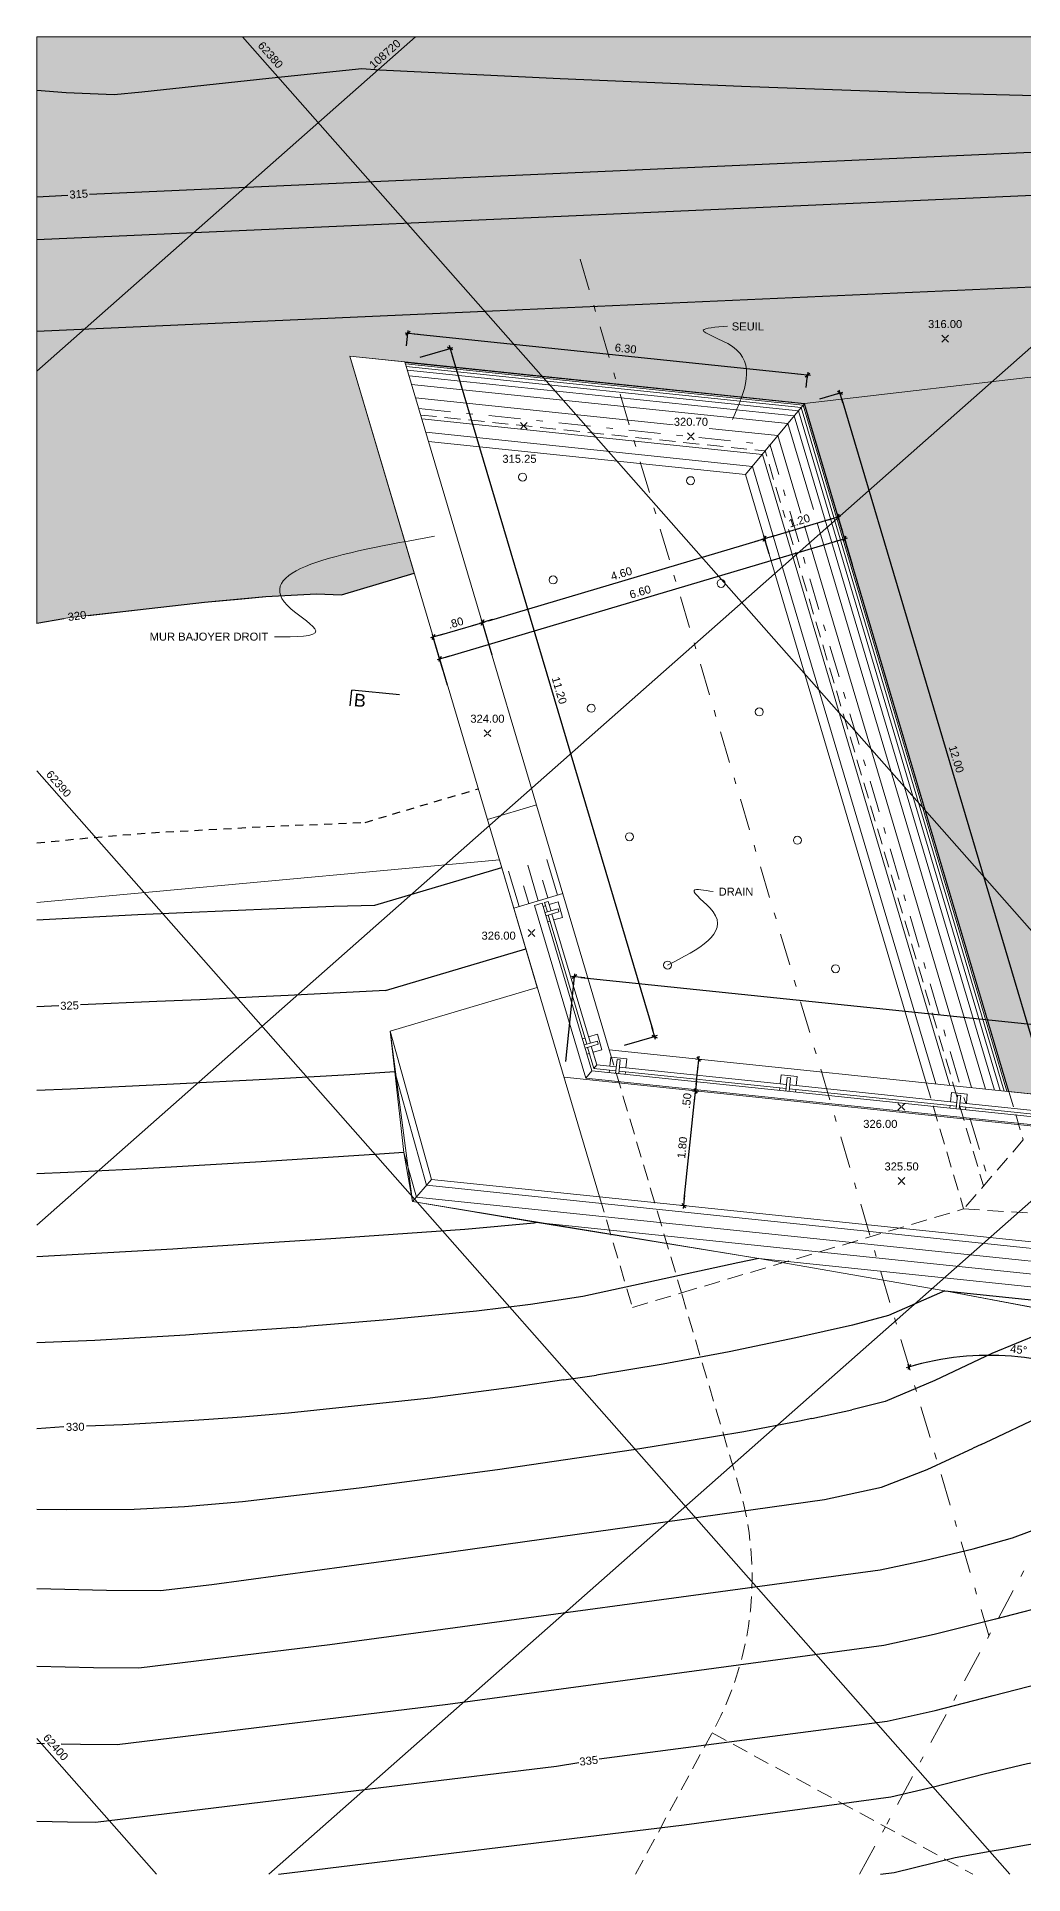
# Model space of a CAD drawing. Header units: millimetres. Extents: x 62300 to 62587, y 108404 to 108915.
# Drawn here: x 62492.78 to 62508.19, y 108886.24 to 108914.94 of the extents above; entities that cross this region are included whole.
import ezdxf
from ezdxf.enums import TextEntityAlignment as Align

# ---------------------------------------------------------------- set-up
doc = ezdxf.new("R2010")
doc.units = ezdxf.units.MM
for name, pattern in [('TRATTEGGIATA', [0.75, 0.5, -0.25]), ('TRATTEGGIATA2', [0.375, 0.25, -0.125]), ('TRATTOPUNTO2', [0.5, 0.25, -0.125, 0, -0.125])]:
    doc.linetypes.add(name, pattern=pattern)
for name, color, linetype in [('colore lago', 131, 'Continuous'), ('coordinate', 2, 'Continuous'), ('curve livello 1m', 2, 'Continuous'), ('curve livello 5m', 7, 'Continuous'), ('curve livello di scavo 1 m', 2, 'Continuous'), ('curve livello di scavo 5m', 7, 'Continuous'), ('LIN010CO', 2, 'Continuous'), ('LIN018CO', 6, 'Continuous'), ('LIN025CO', 7, 'Continuous'), ('LIN035CO', 1, 'Continuous'), ('LIN07CO', 4, 'Continuous'), ('progetto', 2, 'TRATTEGGIATA2'), ('sezioni', 7, 'Continuous'), ('TEXT035', 1, 'Continuous'), ('TEXT050', 3, 'Continuous')]:
    doc.layers.add(name, color=color, linetype=linetype)
doc.layers.add('Colori bordi', color=5, linetype='Continuous', plot=False)
doc.styles.add('ARIAL', font='arial.ttf')
doc.dimstyles.new('50', dxfattribs={"dimscale": 0.5, "dimtxt": 0.25, "dimasz": 0.2, "dimexe": 0, "dimexo": 0.5, "dimgap": 0.1, "dimtad": 1, "dimzin": 4, "dimdsep": 46, "dimtxsty": 'ARIAL', "dimblk1": 'LINE', "dimblk2": 'LINE', "dimsah": 1, "dimcen": 2.5, "dimclrd": 256, "dimclre": 256, "dimclrt": 1, "dimadec": 0, "dimazin": 0, "dimtfac": 1, "dimtmove": 2, "dimatfit": 3, "dimldrblk": 'LINE', "dimfxl": 1, "dimtvp": 1, "dimtolj": 1, "dimtzin": 0, "dimarcsym": 0})

# ---------------------------------------------------------------- blocks, each defined once
blk = doc.blocks.new('quote')
at = {"layer": 'LIN018CO'}
for p, q in [((0.0007025840397716365, 0.0007025840397716365), (-0.0007025840397716365, -0.0007025840397716365)), ((0.0007025840397716365, -0.0007025840397716365), (-0.0007025840397716365, 0.0007025840397716365))]:
    blk.add_line(p, q, dxfattribs=at)
at = {"layer": 'LIN035CO'}
for p, q in [((-0.01327856087883106, 0.01327856087883106), (-0.1060660171779944, 0.1060660171779944)), ((0.1060660171779659, 0.1060660171779944), (0.01327856087883106, 0.01327856087883106)), ((-0.01327856087883106, -0.01327856087883106), (-0.1060660171779944, -0.1060660171779944)), ((0.1060660171779659, -0.1060660171779944), (0.01327856087883106, -0.01327856087883106))]:
    blk.add_line(p, q, dxfattribs=at)
at = {"layer": 'TEXT035', "style": 'ARIAL'}
blk.add_attdef('VALORE', text='', height=0.25, dxfattribs=at).set_placement((0, 0.3298607042895583), align=Align.CENTER)
blk = doc.blocks.new('LINE')
for p, q in [((-1.60001823273501, 0), (0.4500000000000171, 0)), ((0, 0.4500000000000171), (0, -0.4500000000000171))]:
    blk.add_line(p, q)
at = {"color": 3}
blk.add_line((-0.3181980515162763, -0.3181980515163474), (0.3181980515338978, 0.3181980515339689), dxfattribs=at)
blk = doc.blocks.new('*D10')
at = {"layer": 'Defpoints', "color": 0, "transparency": 16777216}
for p in [(62501.0164504584, 108898.6843697514), (62503.07088215173, 108898.4702135496), (62501.57139398754, 108896.8167686711)]:
    blk.add_point(p, dxfattribs=at)
at = {"layer": 'LIN018CO', "lineweight": -2, "transparency": 16777216}
blk.add_line((62502.89462731968, 108896.7793752267), (62503.06051422044, 108898.3707524718), dxfattribs=at)
at = {"layer": 'LIN018CO', "lineweight": -2, "transparency": 16777216, "xscale": 0.1, "yscale": 0.1, "zscale": 0.1}
for p, rotation in [((62503.07088215173, 108898.4702135496), 84.04891853179275), ((62502.88425938837, 108896.6799141489), 264.0489185317928)]:
    blk.add_blockref('LINE', p, dxfattribs=dict(at, rotation=rotation))
at = {"layer": 'LIN018CO', "color": 1, "lineweight": 0, "transparency": 16777216, "insert": (62502.86436255657, 108897.586864797), "char_height": 0.125, "attachment_point": 5, "rotation": 84.04891853179275, "style": 'ARIAL'}
blk.add_mtext('\\A1;1.80', dxfattribs=at)
blk = doc.blocks.new('*D11')
at = {"layer": 'Defpoints', "color": 0, "transparency": 16777216}
for p in [(62500.86229947809, 108899.2031478293), (62503.12272180821, 108898.9675189387), (62501.0164504584, 108898.6843697514)]:
    blk.add_point(p, dxfattribs=at)
at = {"layer": 'LIN018CO', "lineweight": -2, "transparency": 16777216}
blk.add_line((62503.08125008301, 108898.5696746274), (62503.11235387691, 108898.8680578609), dxfattribs=at)
at = {"layer": 'LIN018CO', "lineweight": -2, "transparency": 16777216, "xscale": 0.1, "yscale": 0.1, "zscale": 0.1}
for p, rotation in [((62503.12272180821, 108898.9675189387), 84.04891853179275), ((62503.07088215172, 108898.4702135496), 264.0489185317928)]:
    blk.add_blockref('LINE', p, dxfattribs=dict(at, rotation=rotation))
at = {"layer": 'LIN018CO', "color": 1, "lineweight": 0, "transparency": 16777216, "insert": (62502.93467630697, 108898.3178955277), "char_height": 0.125, "attachment_point": 5, "rotation": 84.04891853179275, "style": 'ARIAL'}
blk.add_mtext('\\A1;.50', dxfattribs=at)
blk = doc.blocks.new('*D13')
at = {"layer": 'Defpoints', "color": 0, "transparency": 16777216}
for p in [(62498.53052247276, 108909.8591402183), (62502.4299448073, 108899.3232713566), (62501.72354663699, 108899.1133704855)]:
    blk.add_point(p, dxfattribs=at)
at = {"layer": 'LIN018CO', "lineweight": -2, "transparency": 16777216}
for p, q in [((62498.77016669679, 108909.9303486861), (62499.23692064302, 108910.0690410894)), ((62499.26540403014, 108909.9731833997), (62502.40146142017, 108899.4191290463)), ((62501.96319086102, 108899.1845789534), (62502.4299448073, 108899.3232713566))]:
    blk.add_line(p, q, dxfattribs=at)
at = {"layer": 'LIN018CO', "lineweight": -2, "transparency": 16777216, "xscale": 0.1, "yscale": 0.1, "zscale": 0.1}
for p, rotation in [((62499.23692064302, 108910.0690410894), 106.5489185320752), ((62502.4299448073, 108899.3232713566), 286.5489185320752)]:
    blk.add_blockref('LINE', p, dxfattribs=dict(at, rotation=rotation))
at = {"layer": 'LIN018CO', "color": 1, "lineweight": 0, "transparency": 16777216, "insert": (62500.94253950366, 108904.7285764766), "char_height": 0.125, "attachment_point": 5, "rotation": 286.5489185320752, "style": 'ARIAL'}
blk.add_mtext('\\A1;11.20', dxfattribs=at)
blk = doc.blocks.new('SEZ5')
at = {"layer": 'LIN07CO'}
for p in [(-1.5, -0.4999999999999929), (0, 0)]:
    blk.add_line(p, (-1.5, 7.105427357601002e-15), dxfattribs=at)
at = {"layer": 'TEXT050', "style": 'ARIAL'}
blk.add_attdef('NOME_SEZIONE', text='', height=0.4, dxfattribs=at).set_placement((-1.216700473905817, -0.2937478274830667), align=Align.MIDDLE)
blk = doc.blocks.new('*D14')
at = {"layer": 'Defpoints', "color": 0, "transparency": 16777216}
for p in [(62501.0164504584, 108898.6843697514), (62516.11353331319, 108898.6983899148), (62515.94980296453, 108897.1277007888)]:
    blk.add_point(p, dxfattribs=at)
at = {"layer": 'LIN018CO', "lineweight": -2, "transparency": 16777216}
for p, q in [((62501.04237028665, 108898.9330224459), (62501.18018080705, 108900.2550588774)), ((62501.27964188487, 108900.2446909461), (62516.01407223537, 108898.7087578461)), ((62515.97572279278, 108897.3763534833), (62516.11353331319, 108898.6983899148))]:
    blk.add_line(p, q, dxfattribs=at)
at = {"layer": 'LIN018CO', "lineweight": -2, "transparency": 16777216, "xscale": 0.1, "yscale": 0.1, "zscale": 0.1}
for p, rotation in [((62501.18018080705, 108900.2550588774), 174.0489185317927), ((62516.11353331319, 108898.6983899148), 354.0489185317927)]:
    blk.add_blockref('LINE', p, dxfattribs=dict(at, rotation=rotation))
at = {"layer": 'LIN018CO', "color": 1, "lineweight": 0, "transparency": 16777216, "insert": (62508.65865800784, 108899.5899326096), "char_height": 0.125, "attachment_point": 5, "rotation": 354.0489185317927, "style": 'ARIAL'}
blk.add_mtext('\\A1;15.00', dxfattribs=at)
blk = doc.blocks.new('*D21')
at = {"layer": 'Defpoints', "color": 0, "transparency": 16777216}
for p in [(62519.56504272218, 108911.943997648), (62501.26714782519, 108911.4626509307), (62508.6736229225, 108894.221977659), (62507.655258203, 108889.9641718662), (62506.03735795336, 108886.978293695)]:
    blk.add_point(p, dxfattribs=at)
at = {"layer": 'LIN018CO', "lineweight": -2, "transparency": 16777216}
blk.add_arc((62507.655258203, 108889.9641718662), 4.377896397923278, 62.85769836530871, 105.2401386981924, dxfattribs=at)
at = {"layer": 'LIN018CO', "lineweight": -2, "transparency": 16777216, "xscale": 0.1, "yscale": 0.1, "zscale": 0.1}
for p, rotation in [((62506.40828502402, 108894.1607222069), 195.8945286149871), ((62509.74092421567, 108893.8133242605), 332.203308448514)]:
    blk.add_blockref('LINE', p, dxfattribs=dict(at, rotation=rotation))
at = {"layer": 'LIN018CO', "color": 1, "lineweight": 0, "transparency": 16777216, "insert": (62508.12092992057, 108894.4314286032), "char_height": 0.125, "attachment_point": 5, "rotation": 354.0489185317466, "style": 'ARIAL'}
blk.add_mtext('\\A1;45°', dxfattribs=at)
blk = doc.blocks.new('*D22')
at = {"layer": 'Defpoints', "color": 0, "transparency": 16777216}
for p in [(62504.77456437473, 108909.208254476), (62508.74686671373, 108897.8707599434), (62508.19237331802, 108897.7059964266)]:
    blk.add_point(p, dxfattribs=at)
at = {"layer": 'LIN018CO', "lineweight": -2, "transparency": 16777216}
for p, q in [((62505.01420859876, 108909.2794629439), (62505.32905777045, 108909.3730179928)), ((62505.35754115757, 108909.2771603032), (62508.7183833266, 108897.966617633)), ((62508.43201754204, 108897.7772048944), (62508.74686671373, 108897.8707599434))]:
    blk.add_line(p, q, dxfattribs=at)
at = {"layer": 'LIN018CO', "lineweight": -2, "transparency": 16777216, "xscale": 0.1, "yscale": 0.1, "zscale": 0.1}
for p, rotation in [((62505.32905777045, 108909.3730179928), 106.5489185317398), ((62508.74686671373, 108897.8707599434), 286.5489185317398)]:
    blk.add_blockref('LINE', p, dxfattribs=dict(at, rotation=rotation))
at = {"layer": 'LIN018CO', "color": 1, "lineweight": 0, "transparency": 16777216, "insert": (62507.14706902066, 108903.6543092217), "char_height": 0.125, "attachment_point": 5, "rotation": 286.5489185317398, "style": 'ARIAL'}
blk.add_mtext('\\A1;12.00', dxfattribs=at)
blk = doc.blocks.new('*D23')
at = {"layer": 'Defpoints', "color": 0, "transparency": 16777216}
for p in [(62498.53052249327, 108909.8591402161), (62504.82104253622, 108909.6541262613), (62504.77456437474, 108909.2082544761)]:
    blk.add_point(p, dxfattribs=at)
at = {"layer": 'LIN018CO', "lineweight": -2, "transparency": 16777216}
for p, q in [((62498.55644232151, 108910.1077929107), (62498.57700065475, 108910.3050120013)), ((62498.67646173257, 108910.29464407), (62504.72158145841, 108909.6644941926)), ((62504.80048420298, 108909.4569071706), (62504.82104253622, 108909.6541262613))]:
    blk.add_line(p, q, dxfattribs=at)
at = {"layer": 'LIN018CO', "lineweight": -2, "transparency": 16777216, "xscale": 0.1, "yscale": 0.1, "zscale": 0.1}
for p, rotation in [((62498.57700065475, 108910.3050120013), 174.0489185323718), ((62504.82104253622, 108909.6541262613), 354.0489185323718)]:
    blk.add_blockref('LINE', p, dxfattribs=dict(at, rotation=rotation))
at = {"layer": 'LIN018CO', "color": 1, "lineweight": 0, "transparency": 16777216, "insert": (62501.97945703615, 108910.0665133846), "char_height": 0.125, "attachment_point": 5, "rotation": 354.0489185323718, "style": 'ARIAL'}
blk.add_mtext('\\A1;6.30', dxfattribs=at)
blk = doc.blocks.new('*D24')
at = {"layer": 'Defpoints', "color": 0, "transparency": 16777216}
for p in [(62505.40184306418, 108907.0972174127), (62505.59376709132, 108906.4513183228), (62499.2671595769, 108904.5714147725)]:
    blk.add_point(p, dxfattribs=at)
at = {"layer": 'LIN018CO', "lineweight": -2, "transparency": 16777216}
for p, q in [((62499.17109323938, 108905.2457972496), (62505.30598537456, 108907.0687340256)), ((62505.5225586235, 108906.6909625468), (62505.40184306418, 108907.0972174127)), ((62499.19595110908, 108904.8110589966), (62499.07523554976, 108905.2173138625))]:
    blk.add_line(p, q, dxfattribs=at)
at = {"layer": 'LIN018CO', "lineweight": -2, "transparency": 16777216, "xscale": 0.1, "yscale": 0.1, "zscale": 0.1}
for p, rotation in [((62505.40184306418, 108907.0972174127), 16.54891853129737), ((62499.07523554976, 108905.2173138625), 196.5489185312974)]:
    blk.add_blockref('LINE', p, dxfattribs=dict(at, rotation=rotation))
at = {"layer": 'LIN018CO', "color": 1, "lineweight": 0, "transparency": 16777216, "insert": (62502.20611905332, 108906.2663724161), "char_height": 0.125, "attachment_point": 5, "rotation": 16.54891853129737, "style": 'ARIAL'}
blk.add_mtext('\\A1;6.60', dxfattribs=at)
blk = doc.blocks.new('*D25')
at = {"layer": 'Defpoints', "color": 0, "transparency": 16777216}
for p in [(62499.74031439287, 108905.7877192927), (62499.96281262597, 108905.0389260935), (62499.19595110907, 108904.8110589966)]:
    blk.add_point(p, dxfattribs=at)
at = {"layer": 'LIN018CO', "lineweight": -2, "transparency": 16777216}
for p, q in [((62499.06931056558, 108905.5883355829), (62499.64445670324, 108905.7592359056)), ((62499.89160415816, 108905.2785703175), (62499.74031439287, 108905.7877192927)), ((62499.12474264126, 108905.0507032206), (62498.97345287597, 108905.5598521958))]:
    blk.add_line(p, q, dxfattribs=at)
at = {"layer": 'LIN018CO', "lineweight": -2, "transparency": 16777216, "xscale": 0.1, "yscale": 0.1, "zscale": 0.1}
for p, rotation in [((62498.97345287597, 108905.5598521958), 196.5489185302096), ((62499.74031439287, 108905.7877192927), 16.54891853020959)]:
    blk.add_blockref('LINE', p, dxfattribs=dict(at, rotation=rotation))
at = {"layer": 'LIN018CO', "color": 1, "lineweight": 0, "transparency": 16777216, "insert": (62499.32446338078, 108905.7828925228), "char_height": 0.125, "attachment_point": 5, "rotation": 16.548918530209594, "style": 'ARIAL'}
blk.add_mtext('\\A1;.80', dxfattribs=at)
blk = doc.blocks.new('*D26')
at = {"layer": 'Defpoints', "color": 0, "transparency": 16777216}
for p in [(62504.14976811502, 108907.0979551006), (62504.14976811504, 108907.0979551006), (62499.96281262598, 108905.0389260935)]:
    blk.add_point(p, dxfattribs=at)
at = {"layer": 'LIN018CO', "lineweight": -2, "transparency": 16777216}
for p, q in [((62499.83617208245, 108905.81620268), (62504.05391042542, 108907.0694717134)), ((62504.22097658283, 108906.8583108766), (62504.14976811504, 108907.0979551006)), ((62499.89160415817, 108905.2785703176), (62499.74031439283, 108905.7877192929))]:
    blk.add_line(p, q, dxfattribs=at)
at = {"layer": 'LIN018CO', "lineweight": -2, "transparency": 16777216, "xscale": 0.1, "yscale": 0.1, "zscale": 0.1}
for p, rotation in [((62504.14976811504, 108907.0979551006), 16.54891853052017), ((62499.74031439283, 108905.7877192929), 196.5489185305202)]:
    blk.add_blockref('LINE', p, dxfattribs=dict(at, rotation=rotation))
at = {"layer": 'LIN018CO', "color": 1, "lineweight": 0, "transparency": 16777216, "insert": (62501.91262100029, 108906.5519439753), "char_height": 0.125, "attachment_point": 5, "rotation": 16.54891853052017, "style": 'ARIAL'}
blk.add_mtext('\\A1;4.60', dxfattribs=at)
blk = doc.blocks.new('*D27')
at = {"layer": 'Defpoints', "color": 0, "transparency": 16777216}
for p in [(62505.30006039033, 108907.4397557461), (62505.30006039033, 108907.4397557461), (62504.14976811502, 108907.0979551006)]:
    blk.add_point(p, dxfattribs=at)
at = {"layer": 'LIN018CO', "lineweight": -2, "transparency": 16777216}
for p, q in [((62504.24562580464, 108907.1264384878), (62505.20420270071, 108907.411272359)), ((62505.37126885814, 108907.2001115221), (62505.30006039033, 108907.4397557461)), ((62504.22097658283, 108906.8583108766), (62504.14976811502, 108907.0979551006))]:
    blk.add_line(p, q, dxfattribs=at)
at = {"layer": 'LIN018CO', "lineweight": -2, "transparency": 16777216, "xscale": 0.1, "yscale": 0.1, "zscale": 0.1}
for p, rotation in [((62505.30006039033, 108907.4397557461), 16.54891853052017), ((62504.14976811502, 108907.0979551006), 196.5489185305202)]:
    blk.add_blockref('LINE', p, dxfattribs=dict(at, rotation=rotation))
at = {"layer": 'LIN018CO', "color": 1, "lineweight": 0, "transparency": 16777216, "insert": (62504.69249399904, 108907.3779622019), "char_height": 0.125, "attachment_point": 5, "rotation": 16.54891853052017, "style": 'ARIAL'}
blk.add_mtext('\\A1;1.20', dxfattribs=at)

msp = doc.modelspace()

# ---------------------------------------------------------------- hatches: boundary and pattern name
at = {"layer": 'colore lago', "lineweight": 0}
msp.add_hatch(color=256, dxfattribs=at).paths.add_polyline_path([(62492.7765629259, 108914.9370525193), (62529.67900377193, 108914.9370525193), (62528.43431617875, 108908.5830054736), (62525.77824014729, 108908.4094851405), (62523.98096335779, 108908.2940083132), (62521.62440830525, 108907.6003366763), (62522.77974969105, 108909.7325528784), (62515.67446063011, 108910.4732159643), (62509.1023471337, 108898.3442047772), (62507.96759147573, 108898.4624929454), (62504.7745673115, 108909.2082626782), (62497.66927825059, 108909.9489257642), (62498.67634368682, 108906.5597584021), (62497.53882914114, 108906.2178698875), (62497.14898512868, 108906.2357535418), (62496.35650910358, 108906.1939759204), (62495.39805889136, 108906.1046759184), (62494.35052727765, 108905.9885740518), (62493.29080704803, 108905.8663908367), (62492.77656292587, 108905.770775802)])

# ---------------------------------------------------------------- linework, layer by layer
at = {"layer": 'Colori bordi', "linetype": 'Continuous', "lineweight": 0, "flags": 128}
msp.add_lwpolyline([(62492.7765629259, 108914.9370525193), (62529.67900377193, 108914.9370525193), (62528.43431617875, 108908.5830054736), (62525.7782401473, 108908.4094851405), (62525.77824014729, 108908.4094851405), (62523.98096335779, 108908.2940083132), (62521.62440830525, 108907.6003366763), (62522.77974969105, 108909.7325528784), (62515.67446063011, 108910.4732159643), (62509.1023471337, 108898.3442047772), (62507.96759147573, 108898.4624929454), (62504.7745673115, 108909.2082626782), (62497.66927825059, 108909.9489257642), (62498.67634368682, 108906.5597584021), (62497.53882914114, 108906.2178698875), (62497.14898512868, 108906.2357535418), (62496.35650910358, 108906.1939759204), (62495.39805889136, 108906.1046759184), (62494.35052727765, 108905.9885740518), (62493.29080704803, 108905.8663908367), (62492.77656292587, 108905.770775802)], close=True, dxfattribs=at)
at = {"layer": 'coordinate', "linetype": 'Continuous', "lineweight": 0}
for p, q in [((62513.8083070731, 108914.9370525193), (62492.77656292589, 108896.3749548201)), ((62498.69606918534, 108914.9370525193), (62492.77656292588, 108909.7126425631)), ((62521.32264380654, 108886.2370525193), (62495.99273297085, 108914.9370525193)), ((62517.90829402423, 108905.2179119505), (62496.40207281367, 108886.2370525194)), ((62507.98495606356, 108886.2370525193), (62492.77656292589, 108903.4688890577)), ((62494.64726832054, 108886.2370525193), (62492.77656292588, 108888.3566511699))]:
    msp.add_line(p, q, dxfattribs=at)
at = {"layer": 'curve livello 1m', "color": 152, "linetype": 'TRATTEGGIATA2', "ltscale": 0.5}
msp.add_line((62497.90708064601, 108902.6659608328), (62499.67705906694, 108903.1918965274), dxfattribs=at)
at = {"layer": 'curve livello 1m'}
for p, q in [((62498.05997052283, 108901.3740108794), (62500.04221084662, 108901.9630185923)), ((62496.7863038094, 108894.7770702423), (62496.98931748815, 108894.7936537127)), ((62504.88648167319, 108893.3544032018), (62505.51163633179, 108893.4893752019)), ((62507.53313018869, 108892.9468510501), (62507.40995779785, 108892.890269612)), ((62507.67628509786, 108886.5953935705), (62507.89659036829, 108886.6353167173))]:
    msp.add_line(p, q, dxfattribs=at)
at = {"layer": 'curve livello 1m', "flags": 128}
for points in [[(62508.38131465403, 108914.012740053), (62506.35392084823, 108914.0658511127), (62503.78700633855, 108914.1574270745), (62500.95559767958, 108914.2776562281), (62498.13472142592, 108914.4167268635), (62498.13472142592, 108914.4167268635), (62497.85437199171, 108914.4366270206), (62496.40533144448, 108914.284127009), (62494.41819382549, 108914.0698685306), (62494.41819382549, 108914.0698685306), (62493.98399541926, 108914.0304871273), (62493.23391009543, 108914.0604732285), (62492.77656292588, 108914.0959292758)], [(62492.77656292589, 108901.1416796679), (62494.35819373847, 108901.2282141309), (62496.52597696327, 108901.3188069919), (62497.42144337593, 108901.3562290291), (62498.05998633995, 108901.3740044875)], [(62498.37128624064, 108898.7703233495), (62497.66677497909, 108898.7253305879), (62496.45832627259, 108898.6556324372), (62496.45832627259, 108898.6556324372), (62494.81127669961, 108898.5711834885), (62493.3030420038, 108898.5011296223), (62492.77656292588, 108898.479431932)], [(62498.51549737759, 108897.5094733211), (62498.13081436773, 108897.481970677), (62496.28406951019, 108897.3640305451), (62494.96769362089, 108897.2881076163), (62494.33196189172, 108897.2514413304), (62494.33196189172, 108897.2514413304), (62493.26327418903, 108897.1971661815), (62492.77656292589, 108897.1754554733)], [(62500.59268751012, 108896.4160808909), (62500.55091183102, 108896.4083089754), (62500.55091183102, 108896.4083089754), (62499.46520781027, 108896.3095595073), (62497.45162967749, 108896.1656001399), (62495.1207850295, 108896.016743559), (62494.90136404142, 108896.0027305024), (62492.77656292588, 108895.8801810656)], [(62504.06051466398, 108895.8535071192), (62503.7299134145, 108895.784624918), (62501.30841509681, 108895.261819134), (62500.49331086499, 108895.1366968128), (62499.65050389928, 108895.0301835375), (62499.65050389928, 108895.0301835375), (62498.25338170106, 108894.8969106539), (62496.98931748815, 108894.7936537127)], [(62496.78630380941, 108894.7770702423), (62496.68081003972, 108894.7684528288), (62495.29515477927, 108894.6704412845), (62495.10195224993, 108894.6567754913), (62493.68597166627, 108894.5738440702), (62492.77656292588, 108894.5384220874)], [(62509.35791748931, 108894.8991326983), (62509.35326247713, 108894.8984390275), (62508.45934498173, 108894.6851721287), (62508.45934498173, 108894.6851721287), (62507.70213916543, 108894.3714274056), (62506.80842838692, 108893.947119985), (62506.03180881404, 108893.6224484261), (62506.03180881404, 108893.6224484261), (62505.51163633179, 108893.489375202)], [(62507.53313018869, 108892.9468510501), (62507.6891876345, 108893.0213575092), (62508.41407191336, 108893.3674387911), (62509.2446586364, 108893.7478045148), (62509.93557595339, 108894.0139180838), (62510.35318271924, 108894.0949532381), (62511.03667609801, 108894.0633069355), (62511.90574048822, 108893.8736055414), (62512.95642579631, 108893.5773953151), (62513.8662573322, 108893.3070584282), (62514.04723292567, 108893.2532854201), (62515.0366627796, 108892.97988502), (62515.78321626145, 108892.8358032786), (62516.42749182395, 108892.8571577489), (62517.48873013025, 108892.9450320391), (62518.64628789222, 108893.0442804071), (62519.5795218217, 108893.0997571109), (62520.07772995076, 108893.0930253234)], [(62504.88648167319, 108893.3544032018), (62504.69487832006, 108893.3130356979), (62503.82656218242, 108893.146331765), (62503.82656218242, 108893.146331765), (62502.93922490404, 108893.0018767409), (62502.10104009187, 108892.8654235453), (62499.97563884254, 108892.5551969773), (62497.81751751264, 108892.2669498096), (62495.99383518039, 108892.0519797911), (62495.99383518039, 108892.0519797911), (62495.08776005472, 108891.9749495932), (62494.29932777189, 108891.9321222098), (62494.29932777189, 108891.9321222098), (62493.24062728563, 108891.9264759037), (62492.77656292589, 108891.9332425471)], [(62492.77656292588, 108890.6993857185), (62493.86496730844, 108890.6739379184), (62494.71185398831, 108890.6671050188), (62495.51350600481, 108890.7648409646), (62498.73259840806, 108891.2009714271), (62505.08563572521, 108892.0885880804), (62505.9774393523, 108892.2811300661), (62506.69114786685, 108892.5600714293), (62507.40995779787, 108892.890269612)], [(62492.77656292589, 108889.4884390728), (62493.66282620734, 108889.4677174998), (62494.37218630649, 108889.4619941999), (62497.3581262806, 108889.8260345334), (62505.95800722483, 108890.991167305), (62506.64346954631, 108891.1365200709), (62507.40917841266, 108891.3216051472), (62508.025421164, 108891.490897011), (62509.00367966539, 108891.8541144366), (62510.12653591912, 108892.3040781156), (62510.35579231501, 108892.3821089225)], [(62508.76575953088, 108890.4835382227), (62507.75614296363, 108890.2223347187), (62506.80261043627, 108889.9833973092), (62506.01247057081, 108889.809826062), (62506.01247057081, 108889.809826062), (62499.2027465564, 108888.8872281021), (62494.03251862468, 108888.256883381), (62493.46068510428, 108888.261497081), (62493.15971353267, 108888.2685340468)], [(62496.55525544072, 108886.2370525193), (62502.89198710799, 108887.0096152397), (62506.12139726277, 108887.4471435763), (62506.79210676418, 108887.6028162013), (62507.58381679895, 108887.8067459149), (62508.26092775974, 108887.9643051016), (62509.3581944637, 108888.1596906503), (62510.47688720492, 108888.336737792), (62511.50667190805, 108888.4800876169), (62512.33721449775, 108888.5743812151), (62512.85818089871, 108888.604259677), (62513.70229613171, 108888.4506572081), (62514.59538227038, 108888.2817966793), (62514.94333085028, 108888.2932826868), (62515.72204448401, 108888.3325895787), (62516.77456061992, 108888.3913146181), (62517.94391670629, 108888.461055068), (62521.91967202767, 108888.7383297261)], [(62492.89896298982, 108888.2746306115), (62492.77656292588, 108888.2774924268)], [(62507.89659036829, 108886.6353167173), (62508.21388394492, 108886.692815832), (62509.33610015566, 108886.8794083033), (62510.43989510508, 108887.0482485471), (62511.46912877485, 108887.1915216661), (62512.36766114661, 108887.3014127629), (62513.079352202, 108887.3701069401), (62513.54806192267, 108887.3897893003), (62514.37763337133, 108887.2358024911), (62514.91565206043, 108887.2600577904), (62515.9766699644, 108887.3214043354), (62521.91967202766, 108887.7358774938)], [(62505.96365734432, 108886.2370525193), (62506.17586060875, 108886.2658023333), (62507.12938649122, 108886.4962860308), (62507.67628509786, 108886.5953935705)]]:
    msp.add_lwpolyline(points, dxfattribs=at)
at = {"layer": 'curve livello 1m', "color": 152, "linetype": 'TRATTEGGIATA2', "ltscale": 0.5, "flags": 128}
msp.add_lwpolyline([(62492.77656292589, 108902.347023957), (62493.62845760535, 108902.428652076), (62494.50438619575, 108902.5007245709), (62496.28657142932, 108902.5982318026), (62496.36961137252, 108902.6017020878), (62497.90709646314, 108902.665954441)], dxfattribs=at)
at = {"layer": 'curve livello 5m'}
for p, q in [((62497.53881038727, 108906.2178680772), (62498.67632493294, 108906.5597565919)), ((62493.19996933112, 108905.8442632047), (62492.77656292587, 108905.770775802)), ((62498.2242522848, 108900.0412888389), (62500.41941603892, 108900.6935762298)), ((62501.01172630514, 108893.9593956146), (62501.52211160411, 108894.0338921737)), ((62493.20184679719, 108893.2249477001), (62492.77656292589, 108893.1921828497))]:
    msp.add_line(p, q, dxfattribs=at)
at = {"layer": 'curve livello 5m', "flags": 128}
for points in [[(62493.60337658855, 108912.4761081473), (62527.12165430745, 108913.9713054898), (62527.12165430745, 108913.9713054898), (62527.1272752562, 108913.8452990316)], [(62492.77656292588, 108912.4392252978), (62493.26275444843, 108912.4609135325)], [(62493.58202020781, 108905.8999509404), (62494.35054015806, 108905.9885594578), (62495.39807177178, 108906.1046613243), (62495.98363644398, 108906.1592191153), (62496.35652198398, 108906.1939613263), (62497.14899800911, 108906.2357389477), (62497.53882620443, 108906.2178616853)], [(62498.2242522848, 108900.0412888389), (62496.70302753108, 108899.9630633929), (62496.24492789519, 108899.9395066842), (62495.32385929648, 108899.8967252679), (62494.65123173201, 108899.8670366407), (62493.46015345844, 108899.8144644883)], [(62493.11956035074, 108899.7994312926), (62492.77656292589, 108899.7842919745)], [(62506.967141007, 108895.3494335325), (62506.0861782758, 108894.9637667862), (62505.523325755, 108894.8142875069), (62504.63930092424, 108894.6141055035), (62503.5990423602, 108894.3988313072), (62502.56748863962, 108894.2040754495), (62502.56748863962, 108894.2040754495), (62501.52211160411, 108894.0338921737)], [(62506.96714100702, 108895.3494335325), (62518.16467689267, 108894.1821901714), (62518.82327465033, 108895.4404153292)], [(62501.01172630514, 108893.9593956146), (62500.23447485379, 108893.8459468951), (62498.92701522143, 108893.6713174474), (62496.71244297838, 108893.4385570357), (62495.98035389056, 108893.3787552637), (62495.46437948892, 108893.3422588498), (62495.00114016589, 108893.3094925458), (62494.12294351619, 108893.2580581568), (62493.5518538064, 108893.2358138909)], [(62501.56409486924, 108888.0405702389), (62506.06693391679, 108888.6284848191), (62506.81687486414, 108888.797182366), (62507.72410461077, 108889.0287550556), (62508.63413278826, 108889.2611524652), (62509.39246902824, 108889.4323241723), (62509.39246902824, 108889.4323241723), (62510.50798843928, 108889.6233687444), (62511.536073938, 108889.7664820338), (62512.16829987475, 108889.8187300537), (62512.16829987475, 108889.8187300537), (62512.9599977204, 108889.6954359111), (62513.95516081293, 108889.4717337999), (62514.81313116945, 108889.3277908674), (62514.81313116945, 108889.3277908674), (62515.08162076436, 108889.3341108993), (62515.67699134504, 108889.3611512275), (62516.52843690763, 108889.405121367), (62517.56515144827, 108889.4622308324), (62518.71632896307, 108889.5286891387), (62519.91116344817, 108889.6007058006), (62519.91116344817, 108889.6007058006), (62521.91967202765, 108889.7407819584)], [(62492.77656292589, 108887.0665457809), (62493.25854400118, 108887.0552766623), (62493.69285094286, 108887.0517725621), (62500.89725716293, 108887.9247483734), (62501.24786115981, 108887.9825527643)]]:
    msp.add_lwpolyline(points, dxfattribs=at)
at = {"layer": 'curve livello di scavo 1 m', "linetype": 'Continuous', "lineweight": 0}
msp.add_line((62498.29776802218, 108899.4058168174), (62500.59888963401, 108900.0895776921), dxfattribs=at)
at = {"layer": 'curve livello di scavo 1 m', "linetype": 'Continuous', "lineweight": 0, "flags": 128}
for points in [[(62498.37128624064, 108898.7703233495), (62498.8657976199, 108896.9982611469), (62517.70766235399, 108895.0341646041), (62520.31241167658, 108900.0104359155)], [(62498.29776926272, 108899.4058060942), (62498.94383111542, 108897.0906686924), (62501.57139398753, 108896.8167686711)], [(62498.5154973776, 108897.5094733211), (62498.70973062885, 108896.8134460557), (62517.82191598863, 108894.8211709959), (62519.90213164843, 108898.7953413391)], [(62500.59268751011, 108896.4160808909), (62517.93616962331, 108894.6081773878), (62519.54493569933, 108897.6816618115)], [(62504.06051466398, 108895.8535071192), (62518.05042325799, 108894.3951837796), (62519.18633670814, 108896.5653018271)]]:
    msp.add_lwpolyline(points, dxfattribs=at)
at = {"layer": 'curve livello di scavo 5m', "linetype": 'Continuous', "lineweight": 0, "flags": 128}
msp.add_lwpolyline([(62501.57139398753, 108896.8167686711), (62515.02161390869, 108895.4147030677)], dxfattribs=at)
at = {"layer": 'LIN010CO', "linetype": 'TRATTOPUNTO2', "lineweight": 0, "ltscale": 2}
for p, q in [((62519.56504272218, 108911.943997648), (62506.03735795337, 108886.978293695)), ((62501.2671478252, 108911.4626509307), (62507.655258203, 108889.9641718662))]:
    msp.add_line(p, q, dxfattribs=at)
at = {"layer": 'LIN010CO', "linetype": 'Continuous', "lineweight": 0}
for p, q in [((62498.53273598113, 108909.8516909006), (62504.76904853778, 108909.2016108735)), ((62498.53951860266, 108909.8288647379), (62504.75214693786, 108909.1812535799)), ((62498.55134656453, 108909.7890590402), (62504.72267286529, 108909.1457532513)), ((62498.56922785247, 108909.7288815429), (62504.67811452257, 108909.0920845293)), ((62498.59529734702, 108909.6411475418), (62504.61315200557, 108909.0138398044)), ((62498.63517399244, 108909.5069471013), (62504.51378347922, 108908.8941544326)), ((62498.69769842458, 108909.2965280391), (62502.72333734751, 108908.8768910443)), ((62504.67811452257, 108909.0920845293), (62507.83243330704, 108898.4765734721)), ((62504.72267286529, 108909.1457532513), (62507.89487293764, 108898.4700646969)), ((62504.75214693786, 108909.1812535799), (62507.93617497211, 108898.4657593278)), ((62504.76904853778, 108909.2016108735), (62507.95985919356, 108898.4632904587)), ((62498.79496926565, 108908.9691737799), (62504.11558998399, 108908.4145464693)), ((62498.85749369787, 108908.7587547174), (62503.95978548681, 108908.2268862527)), ((62503.28431479783, 108908.8184141426), (62504.35797898222, 108908.7064942163)), ((62504.51378347922, 108908.8941544326), (62504.91210069788, 108907.5536618801)), ((62504.61315200557, 108909.0138398044), (62507.7414012954, 108898.4860627484)), ((62504.35797898222, 108908.7064942163), (62504.71717824073, 108907.4976488328)), ((62503.9597854868, 108908.2268862527), (62506.82583842584, 108898.5815020211)), ((62504.11558998399, 108908.4145464693), (62507.04416735523, 108898.5587431752)), ((62504.97344526907, 108907.3472135093), (62507.60215612366, 108898.5005778171)), ((62504.77609769669, 108907.2993619193), (62506.05833273649, 108902.9841416853)), ((62506.05833273649, 108902.9841416853), (62507.38382719456, 108898.5233366629)), ((62500.67201759648, 108901.4038051066), (62500.55698836892, 108901.369625042)), ((62501.35818045068, 108898.6733016885), (62500.55698836892, 108901.369625042)), ((62501.45037128922, 108898.7843418256), (62500.67201759649, 108901.4038051065)), ((62500.68719638053, 108901.3527225873), (62500.72789543806, 108901.3648160043)), ((62500.77023126777, 108901.4329885558), (62500.71271665402, 108901.4158985235)), ((62500.75637882522, 108901.2689583146), (62500.71271665401, 108901.4158985235)), ((62500.92268560284, 108901.3183751152), (62500.71567976767, 108901.2568648976)), ((62500.81389343896, 108901.2860483469), (62500.77023126778, 108901.4329885558)), ((62500.78541005182, 108901.3819060365), (62500.92263845096, 108901.4226824169)), ((62500.99384691876, 108901.1830381929), (62500.92263845097, 108901.4226824169)), ((62500.93692729641, 108901.2704462704), (62500.92268560286, 108901.3183751152)), ((62500.93692729641, 108901.2704462704), (62500.72992146124, 108901.2089360528)), ((62500.75840484834, 108901.1130783632), (62500.79910390589, 108901.1251717802)), ((62501.37052127394, 108899.2021298161), (62500.77062051879, 108901.2210294698)), ((62501.42803588785, 108899.2192198484), (62500.82813513252, 108901.2381195021)), ((62500.85661851965, 108901.1422618125), (62500.99384691875, 108901.1830381928)), ((62501.30133882937, 108899.2858940888), (62501.3420378869, 108899.2979875058)), ((62501.39955250066, 108899.315077538), (62501.53678089978, 108899.3558539184)), ((62501.60798936761, 108899.1162096944), (62501.53678089979, 108899.3558539184)), ((62501.53682805168, 108899.2515466167), (62501.3298222165, 108899.1900363991)), ((62501.55106974525, 108899.2036177719), (62501.34406391007, 108899.1421075543)), ((62501.37254729719, 108899.0462498647), (62501.41324635474, 108899.0583432817)), ((62501.48298978368, 108898.8236294835), (62501.38476296751, 108899.1542009713)), ((62501.52908520318, 108898.879149552), (62501.44227758143, 108899.1712910036)), ((62501.4707609685, 108899.075433314), (62501.60798936759, 108899.1162096944)), ((62501.55106974525, 108899.2036177719), (62501.5368280517, 108899.2515466167)), ((62501.73274747177, 108898.8579195748), (62501.74759004329, 108899.0003065292)), ((62501.99624273787, 108898.974386701), (62501.74759004329, 108899.0003065293)), ((62501.45037128923, 108898.7843418256), (62501.3581804507, 108898.6733016884)), ((62515.5458292635, 108897.3150159028), (62501.45037128922, 108898.7843418256)), ((62501.52908520317, 108898.879149552), (62501.48298978368, 108898.8236294835)), ((62501.82598779082, 108898.7878749969), (62501.48298978368, 108898.8236294835)), ((62501.83220854961, 108898.8475516435), (62501.52908520318, 108898.879149552)), ((62501.72212471836, 108898.7560139516), (62501.72652671298, 108898.7982429281)), ((62501.84397546871, 108898.9604334157), (62501.82158579621, 108898.7456460203)), ((62501.89370600763, 108898.95524945), (62501.84397546869, 108898.9604334157)), ((62501.89370600763, 108898.95524945), (62501.87131633513, 108898.7404620546)), ((62504.48664747515, 108898.5105249274), (62501.87571832973, 108898.7826910312)), ((62504.49286823396, 108898.5702015742), (62501.8819390885, 108898.8423676779)), ((62501.97077741294, 108898.7300941233), (62501.97517940756, 108898.7723230999)), ((62501.98140016633, 108898.8319997466), (62501.99624273786, 108898.974386701)), ((62504.39340715617, 108898.5805695058), (62504.40824972769, 108898.7229564602)), ((62504.65690242227, 108898.697036632), (62504.40824972769, 108898.7229564603)), ((62515.61313706716, 108897.1873494537), (62501.35818045068, 108898.6733016885)), ((62504.38278440276, 108898.4786638826), (62504.38718639738, 108898.5208928591)), ((62504.50463515311, 108898.6830833467), (62504.48224548061, 108898.4682959513)), ((62504.55436569203, 108898.677899381), (62504.50463515309, 108898.6830833467)), ((62504.55436569203, 108898.677899381), (62504.53197601953, 108898.4631119856)), ((62507.14730715955, 108898.2331748583), (62504.53637801413, 108898.5053409622)), ((62507.15352791834, 108898.2928515052), (62504.54259877289, 108898.5650176089)), ((62504.63143709734, 108898.4527440543), (62504.63583909195, 108898.4949730309)), ((62504.64205985072, 108898.5546496776), (62504.65690242226, 108898.697036632)), ((62507.05406684056, 108898.3032194368), (62507.06890941209, 108898.4456063912)), ((62507.31756210666, 108898.419686563), (62507.06890941209, 108898.4456063913)), ((62507.30271953512, 108898.2772996086), (62507.31756210665, 108898.419686563)), ((62507.04344408716, 108898.2013138136), (62507.04784608178, 108898.2435427902)), ((62507.1652948375, 108898.4057332777), (62507.14290516501, 108898.1909458823)), ((62507.21502537642, 108898.400549312), (62507.16529483749, 108898.4057332777)), ((62507.21502537642, 108898.400549312), (62507.19263570393, 108898.1857619166)), ((62509.80796684396, 108897.9558247894), (62507.19703769853, 108898.2279908932)), ((62509.81418760277, 108898.0155014362), (62507.20325845729, 108898.2876675399)), ((62507.29209678174, 108898.1753939853), (62507.29649877635, 108898.2176229619))]:
    msp.add_line(p, q, dxfattribs=at)
at = {"layer": 'LIN010CO', "lineweight": 0}
for p, q in [((62500.31498700367, 108901.3533089477), (62500.150587961, 108901.9065757462)), ((62500.61424420124, 108901.4422309595), (62500.44984515855, 108901.995497758)), ((62500.91350139878, 108901.5311529713), (62500.74910235612, 108902.0844197698)), ((62500.46461560246, 108901.3977699536), (62500.38241608115, 108901.6744033528)), ((62500.76387279999, 108901.4866919654), (62500.68167327868, 108901.7633253646))]:
    msp.add_line(p, q, dxfattribs=at)
at = {"layer": 'LIN010CO', "linetype": 'TRATTEGGIATA', "lineweight": 0, "ltscale": 0.5, "flags": 128}
for points in [[(62498.77716404114, 108909.029095294), (62504.15995878437, 108908.4679868952), (62504.46944095281, 108907.4264588806)], [(62504.5252782012, 108907.2385447957), (62507.57137438718, 108896.9872449256)]]:
    msp.add_lwpolyline(points, dxfattribs=at)
at = {"layer": 'LIN010CO', "linetype": 'TRATTOPUNTO2', "lineweight": 0, "ltscale": 2, "flags": 128}
msp.add_lwpolyline([(62505.63571588546, 108886.2370525193), (62506.03735795334, 108886.978293695)], dxfattribs=at)
at = {"layer": 'LIN010CO', "lineweight": 0}
for centre in [(62500.36950429541, 108908.0587732697), (62502.99404517086, 108908.003217215), (62500.84634294645, 108906.4540255196), (62503.47088382192, 108906.3984694648), (62501.44239340376, 108904.4480836182), (62504.06693427922, 108904.3925275634), (62502.03844386108, 108902.4421417169), (62504.66298473653, 108902.3865856621), (62502.63449431843, 108900.4361998155), (62505.25903519389, 108900.3806437607)]:
    msp.add_circle(centre, 0.0625, dxfattribs=at)
at = {"layer": 'LIN018CO', "linetype": 'Continuous', "lineweight": 0}
msp.add_line((62498.88915648001, 108905.8434562393), (62498.88831563212, 108905.8464698661), dxfattribs=at)
at = {"layer": 'LIN018CO', "lineweight": 0}
msp.add_line((62498.65072777337, 108896.7435746625), (62498.94383111542, 108897.0906686924), dxfattribs=at)
at = {"layer": 'LIN018CO', "flags": 128}
for points in [[(62492.77656292586, 108911.7685590089), (62526.48217788187, 108913.2721131692), (62526.54836955416, 108912.2419085899)], [(62504.82127711455, 108910.8744325747), (62509.74214151783, 108911.0939445508)], [(62499.90041271125, 108910.6549205986), (62504.82127711455, 108910.8744325747)], [(62494.97954830797, 108910.4354086224), (62499.90041271125, 108910.6549205986)], [(62492.77656292587, 108910.3371369297), (62494.97954830797, 108910.4354086224)]]:
    msp.add_lwpolyline(points, dxfattribs=at)
at = {"layer": 'LIN018CO', "lineweight": 0, "flags": 128}
msp.add_lwpolyline([(62498.29776802218, 108899.4058168174), (62498.37128624064, 108898.7703233495), (62498.5154973776, 108897.5094733211), (62498.65072777337, 108896.7435746625), (62500.59268751011, 108896.4160808909), (62504.06051466398, 108895.8535071192), (62506.967141007, 108895.3494335325), (62509.3532624771, 108894.8984390275), (62510.50064423376, 108894.5645653023), (62515.49162297185, 108894.2597485448), (62516.20433397424, 108894.20504309), (62518.31392367526, 108893.9042661726), (62518.82327465032, 108895.4404153292), (62519.18633670812, 108896.5653018271), (62519.54493569931, 108897.6816618115), (62519.90213164843, 108898.7953413391), (62520.31241167658, 108900.0104359155), (62520.56373477382, 108900.7062136061)], dxfattribs=at)
at = {"layer": 'LIN018CO', "lineweight": 0}
for points in [[(62503.57045561818, 108910.415810083), (62503.19262677784, 108910.3541430686), (62503.64756340274, 108910.0997661658), (62503.64756340273, 108908.9589247603)], [(62496.49156952809, 108905.5667455595), (62497.13608098091, 108905.6598989643), (62496.74782102004, 108906.001461058), (62498.99196341042, 108907.1348263894)], [(62503.34450762562, 108901.5858557917), (62503.04857111201, 108901.6043514935), (62503.34450762562, 108901.2714267534), (62502.6344943184, 108900.4361998154)]]:
    msp.add_spline(points, degree=3, dxfattribs=at)
at = {"layer": 'LIN025CO', "linetype": 'Continuous', "lineweight": 0}
for p, q in [((62515.67445769337, 108910.4732077621), (62504.77456437474, 108909.2082544761)), ((62497.66927531386, 108909.948917562), (62500.55399751747, 108900.240703985)), ((62497.66927531386, 108909.948917562), (62498.53052249327, 108909.8591402161)), ((62498.53052247274, 108909.8591402183), (62501.72354663697, 108899.1133704855)), ((62498.53052247263, 108909.8591402186), (62504.77456437475, 108909.2082544761)), ((62504.77456437475, 108909.2082544761), (62503.85265598918, 108908.0978531048)), ((62504.77456437474, 108909.2082544761), (62507.96758853894, 108898.4624847433)), ((62498.90048482541, 108908.6140728316), (62503.85265598918, 108908.0978531048)), ((62503.85265598918, 108908.0978531048), (62506.67571780067, 108898.5971507589)), ((62500.55399751745, 108900.240703985), (62501.57139398753, 108896.8167686711)), ((62501.72354663697, 108899.1133704855), (62515.34638609894, 108897.6933108328)), ((62501.0164504584, 108898.6843697514), (62515.94980296453, 108897.1277007888))]:
    msp.add_line(p, q, dxfattribs=at)
at = {"layer": 'LIN025CO', "linetype": 'Continuous', "lineweight": 0, "flags": 128}
msp.add_lwpolyline([(62492.7765629259, 108911.7685590089), (62526.48217788187, 108913.2721131692), (62526.84477552638, 108907.6286577179), (62524.51619288733, 108907.4790439596), (62524.28080109874, 108910.8415961395), (62515.77877101486, 108910.4623340277), (62522.77974675426, 108909.7325446763), (62518.49593460184, 108901.8266548056), (62520.56373543188, 108900.7062154282), (62518.31396761907, 108893.9043939073), (62516.71526514657, 108894.1321947491), (62516.1941422321, 108894.107430349), (62515.4916329581, 108894.2597475038), (62510.67964555449, 108894.6366632878), (62509.35788294364, 108894.8991362993), (62506.96711643897, 108895.3494360935), (62504.06048367351, 108895.8535103497), (62498.65072777331, 108896.7435746625), (62498.29776926264, 108899.4058060942), (62500.59890545111, 108900.0895713002), (62500.00671816464, 108902.0825121273), (62492.7765629259, 108901.4146551661)], dxfattribs=at)
at = {"layer": 'LIN025CO', "linetype": 'TRATTOPUNTO2', "lineweight": 0, "ltscale": 2, "flags": 128}
msp.add_lwpolyline([(62498.74633384509, 108909.1328509095), (62504.23678448318, 108908.5605203428), (62505.90747866395, 108902.9379838264), (62507.64899925351, 108897.0770888632)], dxfattribs=at)
at = {"layer": 'progetto', "lineweight": 0}
for p, q in [((62501.72354663697, 108899.1133704855), (62502.85142119978, 108895.3176333675)), ((62506.67571780064, 108898.5971507589), (62507.26087492192, 108896.6278691753)), ((62507.96758853897, 108898.4624847433), (62508.19237331799, 108897.7059964267)), ((62508.19237331803, 108897.7059964267), (62507.26087492192, 108896.6278691753)), ((62501.57139398753, 108896.8167686711), (62502.08455968284, 108895.0897662705)), ((62502.85142119975, 108895.3176333675), (62507.26087492192, 108896.6278691753)), ((62507.26087492192, 108896.6278691753), (62509.46501980817, 108896.4946761069)), ((62502.08455968284, 108895.0897662706), (62502.85142119975, 108895.3176333675)), ((62503.32934746226, 108888.4456311409), (62507.40533836284, 108886.2370525193))]:
    msp.add_line(p, q, dxfattribs=at)
at = {"layer": 'progetto', "lineweight": 0, "flags": 128}
msp.add_lwpolyline([(62502.13262753657, 108886.2370525193), (62503.3527828252, 108888.4888817298, 0.1989123673797444), (62503.74954637873, 108892.2950923944), (62502.85142119978, 108895.3176333675)], format="xyb", dxfattribs=at)
at = {"layer": 'sezioni', "linetype": 'Continuous', "lineweight": 0}
for p, q in [((62499.82022584265, 108902.7100845755), (62500.58708735956, 108902.9379516725)), ((62500.23081344279, 108901.328297411), (62500.99767495968, 108901.556164508))]:
    msp.add_line(p, q, dxfattribs=at)

# ---------------------------------------------------------------- block references
at = {"xscale": 0.5000000000000009, "yscale": 0.5000000000000009, "zscale": 0.5000000000000009, "rotation": 2.282874928167254e-10}
for p, values in [((62506.97151568229, 108910.2222226269), {'VALORE': '316.00'}), ((62502.99865869612, 108908.6955311208), {'VALORE': '320.70'}), ((62499.81928890498, 108904.058055197), {'VALORE': '324.00'}), ((62506.29053945307, 108897.0647478923), {'VALORE': '325.50'})]:
    msp.add_blockref('quote', p, dxfattribs=at).add_auto_attribs(values)
ref = msp.add_blockref('quote', (62500.38648343318, 108908.8610234112), dxfattribs=dict(xscale=0.5000000000000009, yscale=0.5000000000000009, zscale=0.5000000000000009, rotation=2.282874928167254e-10))
ref.add_attrib('VALORE', '315.25', dxfattribs={"layer": 'TEXT035', "height": 0.125, "style": 'ARIAL'}).set_placement((62500.31999658129, 108908.2822472797), align=Align.CENTER)
ref = msp.add_blockref('quote', (62500.5085806649, 108900.9391144653), dxfattribs=dict(xscale=0.5000000000000009, yscale=0.5000000000000009, zscale=0.5000000000000009, rotation=2.282874928167254e-10))
ref.add_attrib('VALORE', '326.00', dxfattribs={"layer": 'TEXT035', "height": 0.125, "style": 'ARIAL'}).set_placement((62499.99420599353, 108900.8348727077), align=Align.CENTER)
ref = msp.add_blockref('quote', (62506.28664617245, 108898.2222393387), dxfattribs=dict(xscale=0.5000000000000009, yscale=0.5000000000000009, zscale=0.5000000000000009, rotation=2.282874928167254e-10))
ref.add_attrib('VALORE', '326.00', dxfattribs={"layer": 'TEXT035', "height": 0.125, "style": 'ARIAL'}).set_placement((62505.95892853085, 108897.8945448967), align=Align.CENTER)
at = {"layer": 'LIN025CO', "xscale": 0.5000000000000016, "yscale": 0.5000000000000016, "zscale": 0.5000000000000016, "rotation": 354.0489185294394}
msp.add_blockref('SEZ5', (62498.44737158269, 108904.6559127408), dxfattribs=at).add_auto_attribs({'NOME_SEZIONE': 'B'})

# ---------------------------------------------------------------- texts
at = {"layer": 'coordinate', "color": 1, "style": 'ARIAL'}
for s, rotation, p in [('62380', 311.4308278036297, (62496.54385301095, 108914.4297609175)), ('315', 3.692489050799457, (62493.58158345943, 108912.4266028328)), ('320', 8.021402980624783, (62493.55916098703, 108905.8513001969)), ('62390', 311.4308278036297, (62493.23409288774, 108903.0461163989)), ('325', 1.753036455448522, (62493.43726264499, 108899.7472561037)), ('330', 0.747475693688665, (62493.52442170476, 108893.1650079531)), ('62400', 311.4308278036297, (62493.18792500652, 108887.9986749679)), ('335', 6.554863511297057, (62501.55408210912, 108887.9652055837))]:
    msp.add_text(s, height=0.125, rotation=rotation, dxfattribs=at).set_placement(p, align=Align.RIGHT)
msp.add_text('108720', height=0.125, rotation=41.43082780362966, dxfattribs=at).set_placement((62498.04049988475, 108914.4276093522))
at = {"layer": 'TEXT035', "style": 'ARIAL'}
for s, p in [('SEUIL', (62503.6370759358, 108910.350059038)), ('MUR BAJOYER DROIT', (62494.54099392697, 108905.5050096991)), ('DRAIN', (62503.43178090567, 108901.5216243159))]:
    msp.add_text(s, height=0.125, dxfattribs=at).set_placement(p)

# ---------------------------------------------------------------- dimensions: what is measured, and where the dimension line sits
at = {"layer": 'LIN018CO', "color": 5, "lineweight": 0}
dim = msp.add_angular_dim_2l(base=(62508.6736229225, 108894.221977659), line1=((62501.26714782519, 108911.4626509307), (62507.655258203, 108889.9641718662)), line2=((62519.56504272218, 108911.943997648), (62506.03735795336, 108886.978293695)), dimstyle='50', dxfattribs=at)
dim.commit()
dim.dimension.update_dxf_attribs({"geometry": '*D21', "text_midpoint": (62508.12092992057, 108894.4314286032)})
dim = msp.add_linear_dim(base=(62504.82104253622, 108909.6541262613), p1=(62498.53052249327, 108909.8591402161), p2=(62504.77456437474, 108909.2082544761), angle=354.0489185327681, text='6.30', dimstyle='50', dxfattribs=at)
dim.commit()
dim.dimension.update_dxf_attribs({"geometry": '*D23', "text_midpoint": (62501.97945703615, 108910.0665133846), "dimtype": 161})
at = {"layer": 'LIN018CO', "lineweight": 0}
for base, p1, p2, angle, text, picture, middle in [((62502.4299448073, 108899.3232713566), (62498.53052247274, 108909.8591402183), (62501.72354663697, 108899.1133704855), 286.5489185320752, '11.20', '*D13', (62500.94253950366, 108904.7285764766)), ((62516.11353331319, 108898.6983899148), (62501.0164504584, 108898.6843697514), (62515.94980296453, 108897.1277007888), 354.0489185317927, '15.00', '*D14', (62508.65865800784, 108899.5899326096))]:
    dim = msp.add_linear_dim(base=base, p1=p1, p2=p2, angle=angle, text=text, dimstyle='50', dxfattribs=at)
    dim.commit()
    dim.dimension.update_dxf_attribs({"geometry": picture, "text_midpoint": middle})
at = {"layer": 'LIN018CO', "color": 5, "lineweight": 0}
for p1, p2, distance, picture, middle in [((62504.77456437474, 108909.2082544761), (62508.19237331802, 108897.7059964266), 0.5784547885113145, '*D22', (62507.14706902066, 108903.6543092217)), ((62499.26715957689, 108904.5714147725), (62505.59376709131, 108906.4513183227), 0.673810408536305, '*D24', (62502.20611905332, 108906.2663724161)), ((62499.19595110908, 108904.8110589966), (62499.96281262598, 108905.0389260935), 0.7811508938062702, '*D25', (62499.32446338078, 108905.7828925228))]:
    dim = msp.add_aligned_dim(p1=p1, p2=p2, distance=distance, dimstyle='50', dxfattribs=at)
    dim.commit()
    dim.dimension.update_dxf_attribs({"geometry": picture, "text_midpoint": middle})
for base, p1, p2, picture, middle in [((62505.30006039033, 108907.4397557461), (62504.14976811501, 108907.0979551006), (62505.30006039033, 108907.4397557461), '*D27', (62504.69249399904, 108907.3779622019)), ((62504.14976811504, 108907.0979551006), (62499.96281262598, 108905.0389260935), (62504.14976811501, 108907.0979551006), '*D26', (62501.91262100029, 108906.5519439753))]:
    dim = msp.add_linear_dim(base=base, p1=p1, p2=p2, angle=196.5489185305202, dimstyle='50', dxfattribs=at)
    dim.commit()
    dim.dimension.update_dxf_attribs({"geometry": picture, "text_midpoint": middle})
at = {"layer": 'LIN018CO', "lineweight": 0}
dim = msp.add_linear_dim(base=(62503.12272180821, 108898.9675189387), p1=(62501.01645045839, 108898.6843697514), p2=(62500.86229947808, 108899.2031478293), angle=84.04891853179275, dimstyle='50', override={"dimse1": 1, "dimse2": 1}, dxfattribs=at)
dim.commit()
dim.dimension.update_dxf_attribs({"geometry": '*D11', "text_midpoint": (62502.93467630697, 108898.3178955277), "dimtype": 160})
dim = msp.add_linear_dim(base=(62503.07088215173, 108898.4702135496), p1=(62501.57139398753, 108896.8167686711), p2=(62501.01645045839, 108898.6843697514), angle=84.04891853179275, dimstyle='50', override={"dimse1": 1, "dimse2": 1}, dxfattribs=at)
dim.commit()
dim.dimension.update_dxf_attribs({"geometry": '*D10', "text_midpoint": (62502.86436255657, 108897.586864797)})

doc.saveas('drawing.dxf')
